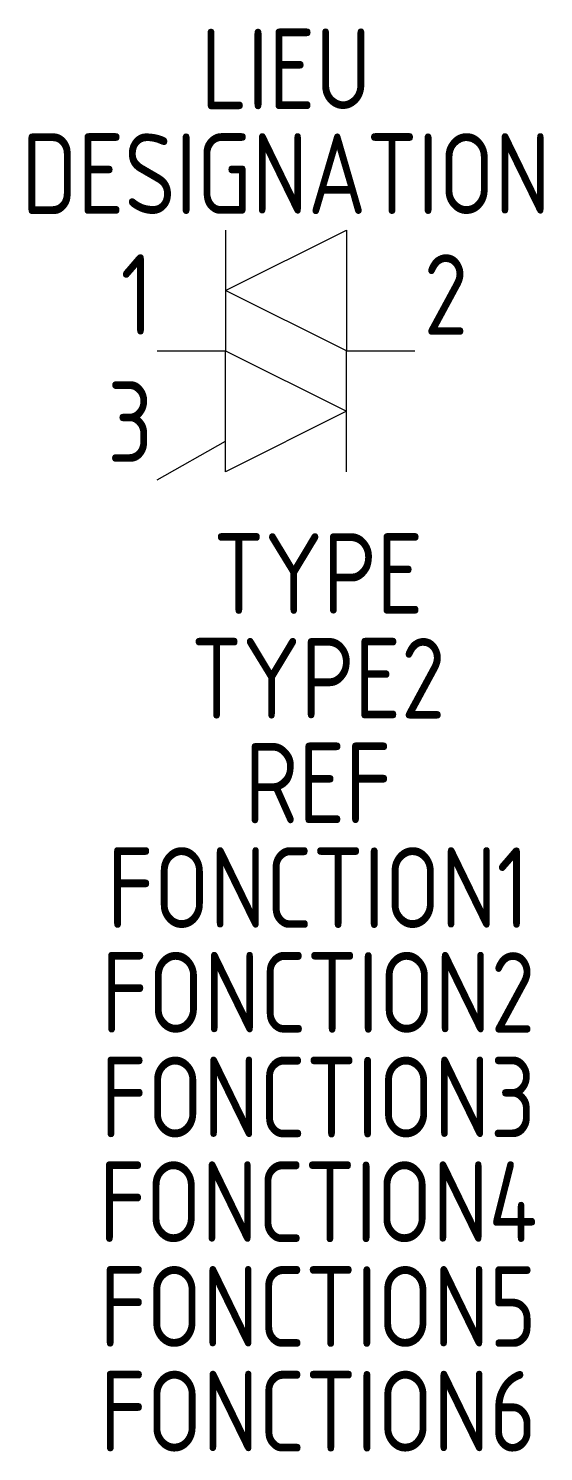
# Model space of a CAD drawing. Extents: x -1588.6 to -1572.6, y -913.8 to -869.6.
import ezdxf
from ezdxf.enums import TextEntityAlignment as Align

# ---------------------------------------------------------------- set-up
doc = ezdxf.new("R2010")
doc.units = 0
for name, color, linetype in [('SYMB_FIL', 3, 'CONTINUOUS'), ('SYMB_FIL_FIN', 1, 'CONTINUOUS'), ('SYMB_TXT_CONTACT', 2, 'CONTINUOUS'), ('SYMB_TXT_NOM', 3, 'CONTINUOUS')]:
    doc.layers.add(name, color=color, linetype=linetype)
doc.styles.add('NET2_5', font='isocp.shx', dxfattribs={"width": 0.9, "height": 2.5})

msp = doc.modelspace()

# ---------------------------------------------------------------- linework, layer by layer
at = {"layer": 'SYMB_FIL'}
for p, q in [((-1584.634, -879.593), (-1582.509, -879.593)), ((-1578.759, -879.593), (-1576.634, -879.593)), ((-1584.634, -883.593), (-1582.509, -882.393))]:
    msp.add_line(p, q, dxfattribs=at)
at = {"layer": 'SYMB_FIL_FIN'}
for p, q in [((-1582.509, -877.718), (-1578.759, -875.843)), ((-1582.509, -875.843), (-1582.509, -879.593)), ((-1578.759, -875.843), (-1578.759, -879.593)), ((-1578.759, -879.593), (-1582.509, -877.718)), ((-1582.509, -879.593), (-1578.759, -881.468)), ((-1582.509, -883.343), (-1582.509, -879.593)), ((-1578.759, -883.343), (-1578.759, -879.593)), ((-1578.759, -881.468), (-1582.509, -883.343))]:
    msp.add_line(p, q, dxfattribs=at)

# ---------------------------------------------------------------- texts
at = {"layer": 'SYMB_TXT_CONTACT', "style": 'NET2_5', "width": 0.9, "flags": 8}
for tag, p in [('1', (-1584.759, -879.093)), ('3', (-1584.759, -883.043))]:
    msp.add_attdef(tag, text='?', height=2.5, dxfattribs=at).set_placement(p, align=Align.RIGHT)
msp.add_attdef('2', (-1576.359, -879.093), '?', height=2.5, dxfattribs=at)
at = {"layer": 'SYMB_TXT_NOM', "style": 'NET2_5', "width": 0.9, "flags": 8}
for tag, text, p in [('LIEU', '', (-1580.634, -872.093)), ('DESIGNATION', 'V?', (-1580.634, -875.343)), ('TYPE', '?', (-1579.634, -887.754)), ('TYPE2', '', (-1579.634, -891.004)), ('REF', '', (-1579.634, -894.254)), ('FONCTION1', '', (-1579.634, -897.504)), ('FONCTION2', '', (-1579.634, -900.754)), ('FONCTION3', '', (-1579.634, -904.004)), ('FONCTION4', '', (-1579.634, -907.254)), ('FONCTION5', '', (-1579.634, -910.504)), ('FONCTION6', '', (-1579.634, -913.754))]:
    msp.add_attdef(tag, text=text, height=2.5, dxfattribs=at).set_placement(p, align=Align.CENTER)

doc.saveas('drawing.dxf')
